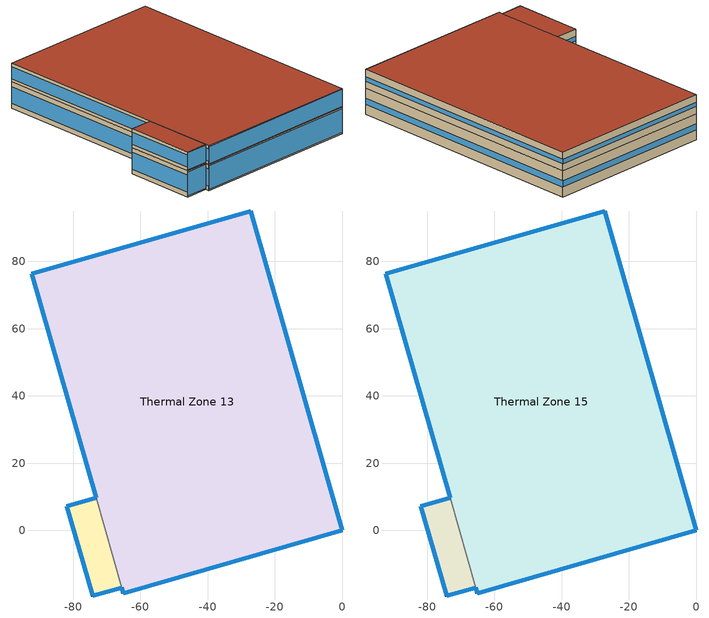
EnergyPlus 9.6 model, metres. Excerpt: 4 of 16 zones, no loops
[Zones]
Thermal Zone 13
 floor to Thermal Zone 11 (Interior Floor): 0,0 -64.99,-18.64 -65.46,-16.99 -73.12,9.72 -92.22,76.33 -27.23,94.96 z57.81
 wall outside (Ext Wall): -65.46,-16.99 -64.99,-18.64 0,0 -27.23,94.96 -92.22,76.33 -73.12,9.72 z57.81:68.12
 wall to Thermal Zone 14 (Interior Wall): -73.12,9.72 -65.46,-16.99 z57.81:68.12
 window (Ext Window): -27.24,94.96 -92.21,76.33 z61.78:64.15; -65.46,-17 -64.99,-18.63 / -92.22,76.32 -73.12,9.73 z59.67:66.26; 0,0.01 -27.23,94.95 z61.73:64.2; -64.98,-18.63 -0.01,0 z58.33:67.6
Thermal Zone 14
 floor to Thermal Zone 12 (Interior Floor): -65.46,-16.99 -74.19,-19.49 -81.85,7.22 -73.12,9.72 z57.81
 wall outside (Ext Wall): -73.12,9.72 -81.85,7.22 -74.19,-19.49 -65.46,-16.99 z57.81:68.12
 window (Ext Window): -73.13,9.72 -81.84,7.22 z61.78:64.15; -81.85,7.21 -74.19,-19.49 z59.67:66.26; -74.18,-19.49 -65.47,-16.99 z58.33:67.6
Thermal Zone 15
 floor to Thermal Zone 13 (Interior Floor): 0,0 -64.99,-18.64 -65.46,-16.99 -73.12,9.72 -92.22,76.33 -27.23,94.96 z68.12
 wall outside (Ext Wall): -65.46,-16.99 -64.99,-18.64 0,0 -27.23,94.96 -92.22,76.33 -73.12,9.72 z68.12:75.49
 wall to Thermal Zone 16 (Interior Wall): -73.12,9.72 -65.46,-16.99 z68.12:75.49
 window (Ext Window): -27.24,94.96 -92.21,76.33 z70.96:72.65; -65.46,-17 -64.99,-18.63 / -92.22,76.32 -73.12,9.73 z69.45:74.16; 0,0.01 -27.23,94.95 z70.92:72.69; -64.98,-18.63 -0.01,0 z68.49:75.12
 roof outside (Ext Roof): -27.23,94.96 -92.22,76.33 -73.12,9.72 -65.46,-16.99 -64.99,-18.64 0,0 z75.49
Thermal Zone 16
 floor to Thermal Zone 14 (Interior Floor): -65.46,-16.99 -74.19,-19.49 -81.85,7.22 -73.12,9.72 z68.12
 wall outside (Ext Wall): -73.12,9.72 -81.85,7.22 -74.19,-19.49 -65.46,-16.99 z68.12:75.49
 window (Ext Window): -73.13,9.72 -81.84,7.22 z70.96:72.65; -81.85,7.21 -74.19,-19.49 z69.45:74.16; -74.18,-19.49 -65.47,-16.99 z68.49:75.12
 roof outside (Ext Roof): -73.12,9.72 -81.85,7.22 -74.19,-19.49 -65.46,-16.99 z75.49
[Building]
Building 1: North Axis {deg}=-0
[Site:Location]
Washington Dc Dulles IntL Ar: Latitude {deg}=38.98; Longitude {deg}=-77.47; Time Zone {hr}=-5; Elevation {m}=82
[SizingPeriod:DesignDay] Month=7; Day of Month=21; Day Type=SummerDesignDay; Daily Dry-Bulb Temperature Range {deltaC}=14.4; Dry-Bulb Temperature Range Modifier Type=DefaultMultipliers; Barometric Pressure {Pa}=86790; Wind Speed {m/s}=5; Wind Direction {deg}=340; Rain Indicator=No; Snow Indicator=No; Daylight Saving Time Indicator=No; Solar Model Indicator=ASHRAETau; ASHRAE Clear Sky Optical Depth for Beam Irradiance (taub)=0.339; ASHRAE Clear Sky Optical Depth for Diffuse Irradiance (taud)=2.366; Begin Environment Reset Mode=FullResetAtBeginEnvironment
Name | Maximum Dry-Bulb Temperature {C} | Humidity Condition Type | Wetbulb or DewPoint at Maximum Dry-Bulb {C} | Enthalpy at Maximum Dry-Bulb {J/kg}
SALT-LAKE-CITY-IAP Ann Clg .4% Condns DB=>MWB | 36.5 | Wetbulb | 17.1
SALT-LAKE-CITY-IAP Ann Clg .4% Condns DP=>MDB | 22.5 | Dewpoint | 15.6
SALT-LAKE-CITY-IAP Ann Clg .4% Condns Enth=>MDB | 30.8 | Enthalpy |  | 59300
SALT-LAKE-CITY-IAP Ann Clg .4% Condns WB=>MDB | 31.2 | Wetbulb | 19
[Material] Thermal Absorptance=0.9
Name | Roughness | Thickness m | Conductivity W/m-K | Density kg/m3 | Specific Heat J/kg-K | Solar Absorptance | Visible Absorptance
wall concrete | MediumRough | 0.03 | 0.5 | 2243 | 837 | 0.65 | 0.65
roof concrete | MediumRough | 0.05 | 0.5 | 2243 | 837 | 0.65 | 0.65
Wall Insulation [18]; Roof Insulation [18] | MediumRough | 0.1693 | 0.049 | 265 | 836.8 | 0.7 | 0.7
F16 Acoustic tile | MediumSmooth | 0.0191 | 0.06 | 368 | 590 | 0.3 | 0.3
M11 100mm lightweight concrete | MediumRough | 0.1016 | 0.53 | 1280 | 840 | 0.5 | 0.5
G01a 19mm gypsum board | MediumSmooth | 0.019 | 0.16 | 800 | 1090 | 0.4 | 0.4
[Material:AirGap]
Name | Thermal Resistance m2-K/W
F04 Wall air space resistance | 0.15
F05 Ceiling air space resistance | 0.18
[WindowMaterial:SimpleGlazingSystem]
Window Material Simple Glazing System: U-Factor W/m2-K=1.8; Solar Heat Gain Coefficient=0.3
[Construction]
Ext Roof: roof concrete, Roof Insulation [18]
Ext Wall: wall concrete, Wall Insulation [18]
Ext Window: Window Material Simple Glazing System
Interior Floor: F16 Acoustic tile, F05 Ceiling air space resistance, M11 100mm lightweight concrete
Interior Wall: G01a 19mm gypsum board, F04 Wall air space resistance, G01a 19mm gypsum board
[Zone]
Thermal Zone 13; Thermal Zone 14: 254, 0, 0, 57.81, , 1, , , , , , Yes
Thermal Zone 15; Thermal Zone 16: 254, 0, 0, 68.12, , 1, , , , , , Yes
